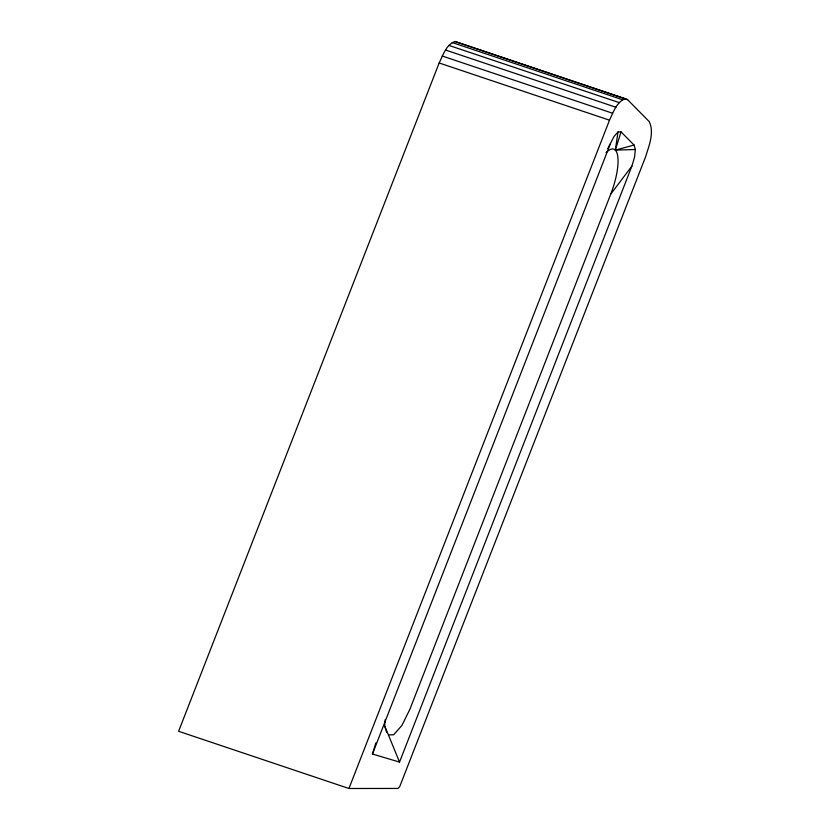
<?xml version="1.0" encoding="UTF-8"?>
<svg xmlns="http://www.w3.org/2000/svg" width="830" height="830" viewBox="0 0 830 830"><rect width="100%" height="100%" fill="white"/><g stroke="black" fill="none" stroke-linecap="round" stroke-linejoin="round"><path stroke-width="1.25" d="M386.645 732.579L384.622 725.659L385.265 719.465M607.705 148.726L614.044 136.442L618.018 131.939L621.058 131.897L634.058 145.063L635.344 149.504L634.545 157.223L631.869 166.166L399.531 762.075L372.442 754.045L375.865 742.912M618.018 131.939L615.31 150.116L635.344 149.504M621.058 131.897L615.31 150.116L634.058 145.063M439.163 62.976L178.606 731.292L348.932 788.5L398.078 788.438L399.728 786.56L645.605 156.777C648.956 145.779 654.528 132.769 649.247 121.616L627.584 99.662L625.343 98.708L455.006 41.5C446.135 44.706 442.971 55.216 439.163 62.976L609.5 120.184C613.297 112.424 616.472 101.914 625.343 98.708M348.932 788.5L609.5 120.184M372.442 754.045L610.206 144.213M605.983 152.741A37.765 11.61 -71.4 0 1 617.831 156.984A37.765 11.61 -71.4 0 1 610.766 194.075L409.916 709.235L401.917 725.41L393.648 734.799L388.585 734.872M610.766 194.075L631.869 166.166M627.584 99.662L455.006 41.5M452.184 42.517L622.51 99.725M448.957 45.422L619.294 102.64M445.565 50.028L615.902 107.246M442.224 56.015L612.561 113.233M384.622 725.659L399.531 762.075"/></g></svg>
